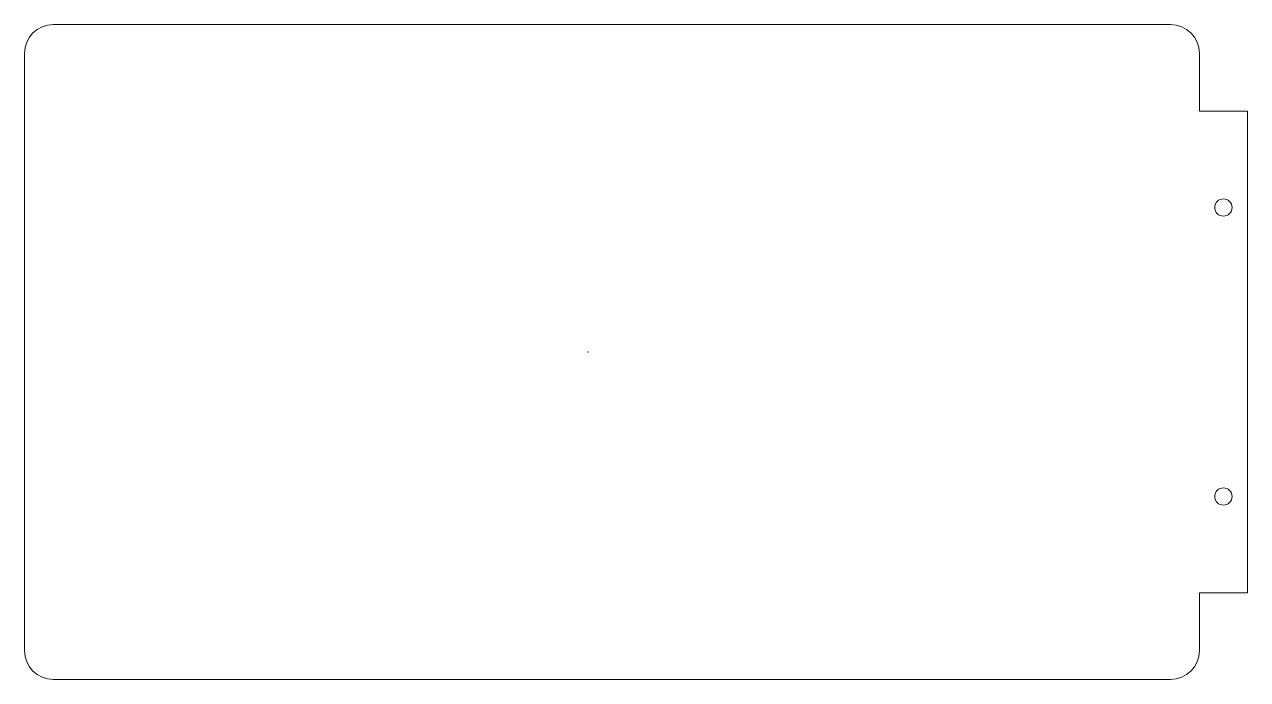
# Model space of a CAD drawing. Header units: millimetres. Extents: x -58 to 69, y -34 to 34.
import ezdxf

# ---------------------------------------------------------------- set-up
doc = ezdxf.new("R2010")
doc.units = ezdxf.units.MM
doc.layers.add('1', color=7, linetype='Continuous', true_color=0xffffff)
doc.layers.add('61', color=7, linetype='Continuous', true_color=0xffffff)

msp = doc.modelspace()

# ---------------------------------------------------------------- linework, layer by layer
at = {"layer": '1', "color": 30, "linetype": 'Continuous', "lineweight": 13}
for p, q in [((60.5, 34), (-55.5, 34)), ((60.5, 34), (-55.5, 34)), ((-58.5, 31), (-58.5, -31)), ((-58.5, 31), (-58.5, -31)), ((63.5, 25), (63.5, 31)), ((63.5, 25), (63.5, 31)), ((68.5, 25), (63.5, 25)), ((68.5, 25), (63.5, 25)), ((68.5, -25), (68.5, 25)), ((68.5, -25), (68.5, 25)), ((63.5, -25), (68.5, -25)), ((63.5, -31), (63.5, -25)), ((63.5, -25), (68.5, -25)), ((63.5, -31), (63.5, -25)), ((-55.5, -34), (60.5, -34)), ((-55.5, -34), (60.5, -34))]:
    msp.add_line(p, q, dxfattribs=at)
for centre in [(66, 15), (66, 15), (66, -15), (66, -15)]:
    msp.add_circle(centre, 0.9, dxfattribs=at)
for centre, start, end in [((-55.5, 31), 90, 180), ((-55.5, 31), 90, 180), ((60.5, 31), 0, 90), ((60.5, 31), 0, 90), ((-55.5, -31), 180, 270), ((-55.5, -31), 180, 270), ((60.5, -31), 270, 0), ((60.5, -31), 270, 0)]:
    msp.add_arc(centre, 3, start, end, dxfattribs=at)
at = {"layer": '61', "color": 5, "linetype": 'Continuous', "lineweight": 18}
msp.add_point((0, 0), dxfattribs=at)

doc.saveas('drawing.dxf')
